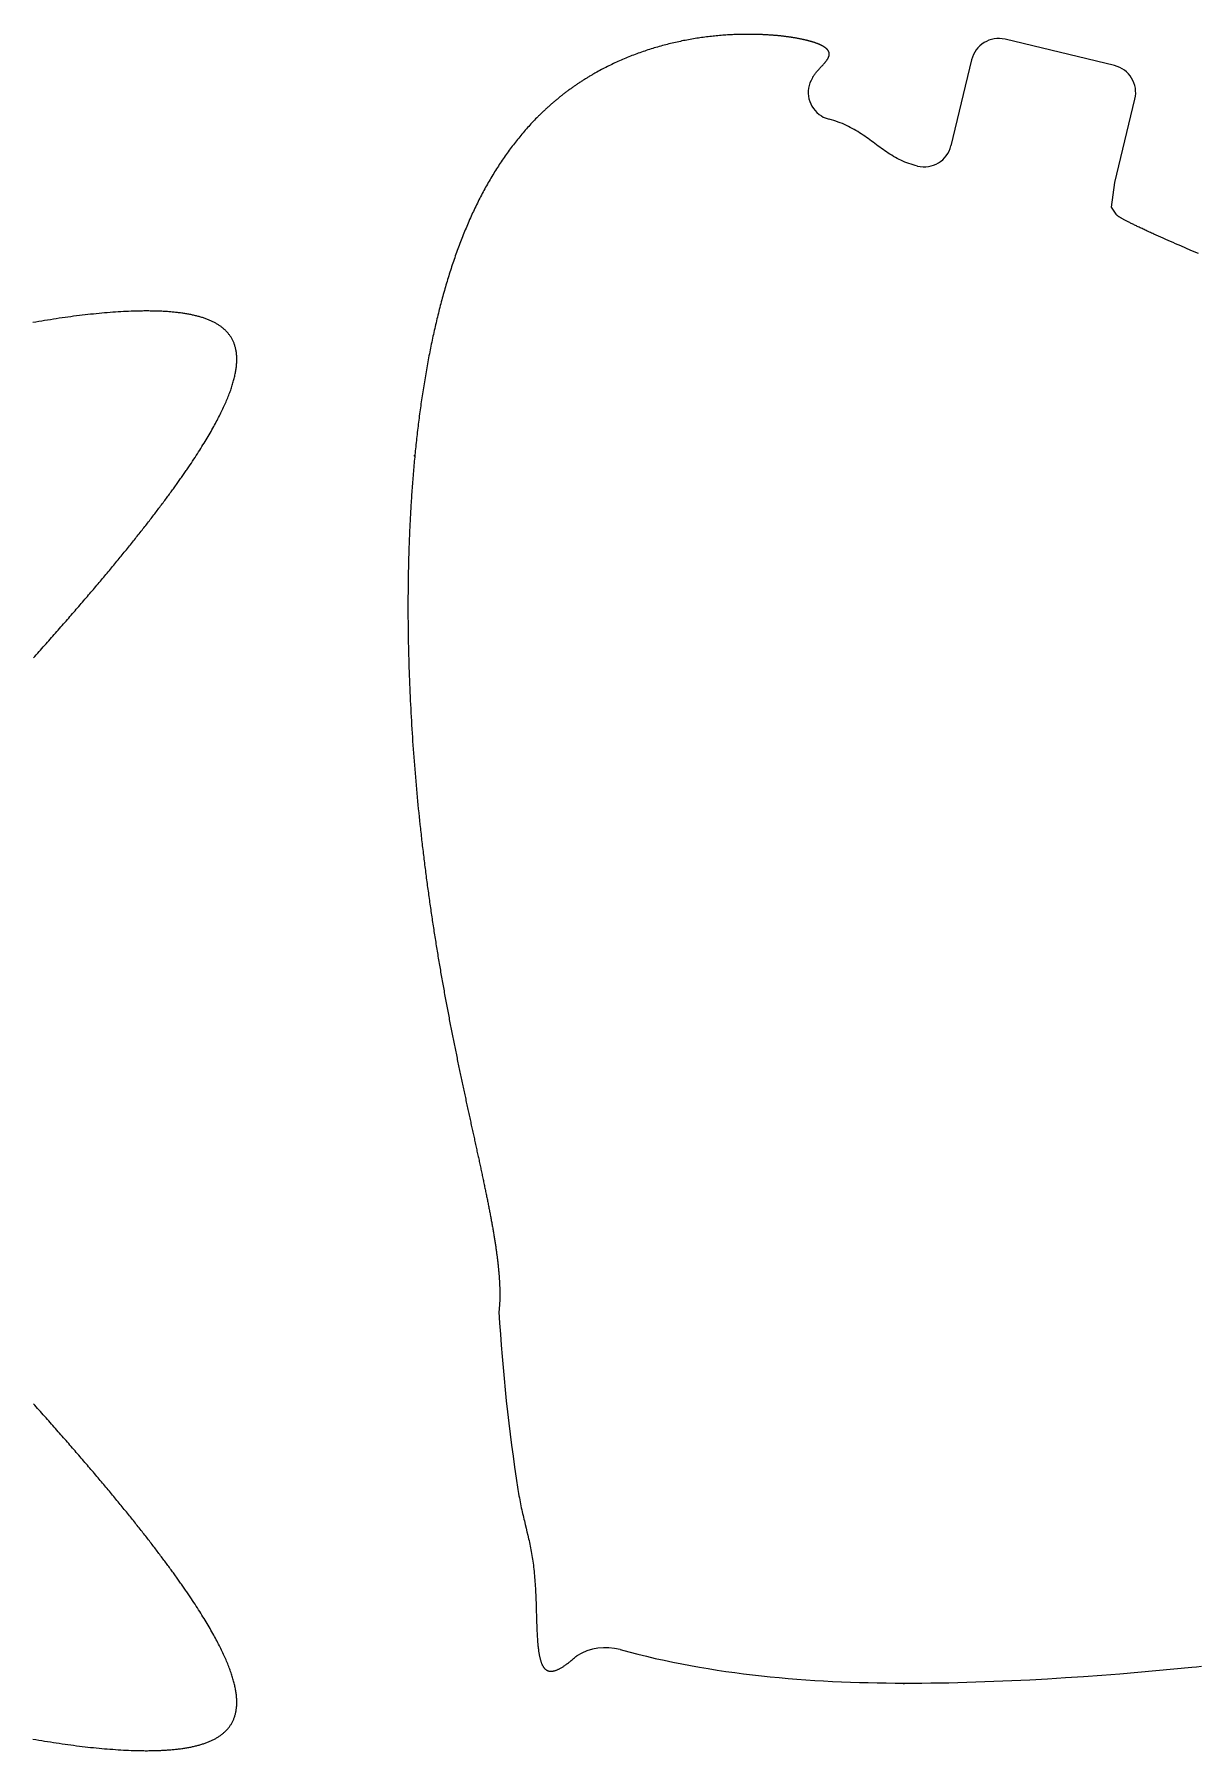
# Model space of a CAD drawing. Header units: millimetres. Extents: x 140 to 310, y 65 to 235.
# Drawn here: x 225.1 to 267.1, y 65.1 to 127.2 of the extents above; entities that cross this region are included whole.
import ezdxf

# ---------------------------------------------------------------- set-up
doc = ezdxf.new("R2010")
doc.units = ezdxf.units.MM
doc.header["$MEASUREMENT"] = 0
doc.layers.get('0').update_dxf_attribs({"lineweight": 0})

msp = doc.modelspace()

# ---------------------------------------------------------------- linework, layer by layer
at = {"color": 18, "lineweight": 25, "true_color": 0x000000}
for p, q in [((264.082, 126.035), (260.127, 126.987)), ((258.921, 126.249), (258.173, 123.141)), ((264.094, 121.81), (264.821, 124.829)), ((263.969, 120.914), (264.094, 121.81)), ((264.139, 120.665), (263.969, 120.914)), ((238.796, 111.901), (238.761, 111.945)), ((256.475, 67.532), (256.483, 67.565))]:
    msp.add_line(p, q, dxfattribs=at)
for points in [[(253.165, 125.592), (253.176, 125.609), (253.187, 125.626), (253.198, 125.643), (253.209, 125.66), (253.221, 125.677), (253.232, 125.693), (253.244, 125.71), (253.256, 125.726), (253.268, 125.743), (253.28, 125.759), (253.292, 125.775), (253.305, 125.791), (253.318, 125.806), (253.33, 125.822), (253.343, 125.838), (253.356, 125.853), (253.369, 125.868), (253.382, 125.883), (253.395, 125.898), (253.408, 125.913), (253.421, 125.928), (253.434, 125.943), (253.448, 125.957), (253.461, 125.972), (253.474, 125.986), (253.487, 126), (253.5, 126.015), (253.513, 126.029), (253.526, 126.043), (253.538, 126.057), (253.551, 126.07), (253.563, 126.084), (253.575, 126.098), (253.587, 126.111), (253.599, 126.125), (253.611, 126.138), (253.622, 126.151), (253.633, 126.164), (253.644, 126.177), (253.655, 126.191), (253.665, 126.203), (253.675, 126.216), (253.684, 126.229), (253.689, 126.236), (253.693, 126.242), (253.698, 126.248), (253.702, 126.255), (253.706, 126.261), (253.71, 126.267), (253.714, 126.274), (253.718, 126.28), (253.722, 126.286), (253.726, 126.293), (253.729, 126.299), (253.733, 126.305), (253.736, 126.311), (253.739, 126.317), (253.742, 126.324), (253.745, 126.33), (253.748, 126.336), (253.751, 126.342), (253.753, 126.348), (253.756, 126.354), (253.758, 126.361), (253.76, 126.367), (253.762, 126.373), (253.764, 126.379), (253.766, 126.385), (253.768, 126.391), (253.769, 126.397), (253.77, 126.403), (253.772, 126.409), (253.773, 126.415), (253.773, 126.421), (253.774, 126.427), (253.775, 126.433), (253.775, 126.439), (253.775, 126.445), (253.776, 126.451), (253.775, 126.457), (253.775, 126.463), (253.775, 126.469), (253.774, 126.475), (253.774, 126.481), (253.773, 126.486), (253.772, 126.492), (253.77, 126.498), (253.769, 126.504), (253.767, 126.51), (253.766, 126.516), (253.764, 126.521), (253.762, 126.527), (253.759, 126.533), (253.757, 126.539), (253.754, 126.545), (253.752, 126.55), (253.749, 126.556), (253.746, 126.562), (253.742, 126.568), (253.739, 126.573), (253.735, 126.579), (253.731, 126.585), (253.727, 126.59), (253.723, 126.596), (253.718, 126.602), (253.714, 126.607), (253.709, 126.613), (253.704, 126.619), (253.699, 126.624), (253.694, 126.63), (253.688, 126.635), (253.682, 126.641), (253.676, 126.647), (253.67, 126.652), (253.664, 126.658), (253.657, 126.663), (253.651, 126.669), (253.644, 126.674), (253.637, 126.68), (253.629, 126.685), (253.622, 126.69), (253.614, 126.696), (253.606, 126.701), (253.598, 126.707), (253.59, 126.712), (253.582, 126.718), (253.573, 126.723), (253.564, 126.728), (253.555, 126.734), (253.546, 126.739), (253.537, 126.744), (253.527, 126.749), (253.517, 126.755), (253.507, 126.76), (253.497, 126.765), (253.487, 126.77), (253.476, 126.776), (253.465, 126.781), (253.454, 126.786), (253.443, 126.791), (253.432, 126.796), (253.42, 126.801), (253.408, 126.806), (253.396, 126.811), (253.384, 126.816), (253.372, 126.821), (253.359, 126.826), (253.347, 126.831), (253.334, 126.836), (253.321, 126.841), (253.307, 126.846), (253.294, 126.851), (253.28, 126.856), (253.266, 126.861), (253.252, 126.866), (253.238, 126.87), (253.224, 126.875), (253.209, 126.88), (253.194, 126.885), (253.179, 126.889), (253.164, 126.894), (253.149, 126.899), (253.133, 126.903), (253.117, 126.908), (253.101, 126.912), (253.085, 126.917), (253.069, 126.921), (253.053, 126.926), (253.036, 126.93), (253.019, 126.935), (253.002, 126.939), (252.985, 126.944), (252.968, 126.948), (252.95, 126.952), (252.932, 126.957), (252.914, 126.961), (252.896, 126.965), (252.878, 126.969), (252.86, 126.973), (252.841, 126.978), (252.823, 126.982), (252.804, 126.986), (252.785, 126.99), (252.765, 126.994), (252.746, 126.998), (252.727, 127.002), (252.707, 127.006), (252.687, 127.009), (252.667, 127.013), (252.647, 127.017), (252.626, 127.021), (252.606, 127.024), (252.585, 127.028), (252.565, 127.032), (252.544, 127.035), (252.523, 127.039), (252.501, 127.042), (252.48, 127.046), (252.458, 127.049), (252.437, 127.053), (252.415, 127.056), (252.393, 127.059), (252.371, 127.063), (252.349, 127.066), (252.326, 127.069), (252.304, 127.072), (252.281, 127.075), (252.258, 127.078), (252.235, 127.081), (252.212, 127.084), (252.189, 127.087), (252.166, 127.09), (252.142, 127.093), (252.119, 127.096), (252.095, 127.099), (252.071, 127.101), (252.047, 127.104), (252.023, 127.107), (251.999, 127.109), (251.975, 127.112), (251.951, 127.114), (251.926, 127.116), (251.902, 127.119), (251.877, 127.121), (251.852, 127.123), (251.827, 127.126), (251.802, 127.128), (251.777, 127.13), (251.752, 127.132), (251.726, 127.134), (251.701, 127.136), (251.675, 127.138), (251.65, 127.14), (251.624, 127.141), (251.598, 127.143), (251.572, 127.145), (251.546, 127.146), (251.52, 127.148), (251.494, 127.149), (251.468, 127.151), (251.441, 127.152), (251.415, 127.153), (251.388, 127.155), (251.362, 127.156), (251.335, 127.157), (251.308, 127.158), (251.281, 127.159), (251.255, 127.16), (251.228, 127.161), (251.173, 127.163), (251.119, 127.164), (251.064, 127.165), (251.009, 127.166), (250.954, 127.167), (250.898, 127.167), (250.843, 127.167), (250.787, 127.167), (250.731, 127.167), (250.674, 127.166), (250.618, 127.165), (250.561, 127.164), (250.504, 127.163), (250.447, 127.161), (250.39, 127.159), (250.332, 127.156), (250.275, 127.154), (250.217, 127.151), (250.159, 127.148), (250.101, 127.144), (250.043, 127.141), (249.985, 127.137), (249.927, 127.132), (249.869, 127.128), (249.81, 127.123), (249.752, 127.118), (249.693, 127.112), (249.634, 127.106), (249.576, 127.1), (249.517, 127.094), (249.458, 127.087), (249.399, 127.08), (249.34, 127.073), (249.281, 127.065), (249.222, 127.058), (249.163, 127.049), (249.104, 127.041), (249.045, 127.032), (248.986, 127.023), (248.926, 127.014), (248.867, 127.004), (248.808, 126.994), (248.749, 126.983), (248.69, 126.973), (248.631, 126.962), (248.571, 126.95), (248.512, 126.939), (248.453, 126.927), (248.394, 126.914), (248.335, 126.902), (248.276, 126.889), (248.217, 126.876), (248.158, 126.862), (248.099, 126.848), (248.04, 126.834), (247.981, 126.82), (247.922, 126.805), (247.864, 126.79), (247.805, 126.774), (247.746, 126.759), (247.688, 126.742), (247.629, 126.726), (247.571, 126.709), (247.512, 126.692), (247.454, 126.675), (247.396, 126.657), (247.337, 126.639), (247.279, 126.621), (247.221, 126.602), (247.164, 126.583), (247.106, 126.564), (247.048, 126.544), (246.99, 126.524), (246.933, 126.504), (246.876, 126.483), (246.818, 126.462), (246.761, 126.441), (246.704, 126.419), (246.647, 126.397), (246.59, 126.375), (246.534, 126.352), (246.477, 126.329), (246.421, 126.306), (246.365, 126.283), (246.308, 126.259), (246.252, 126.235), (246.197, 126.21), (246.141, 126.185), (246.086, 126.16), (246.03, 126.134), (245.975, 126.108), (245.92, 126.082), (245.865, 126.056), (245.81, 126.029), (245.756, 126.002), (245.702, 125.974), (245.647, 125.946), (245.593, 125.918), (245.54, 125.89), (245.486, 125.861), (245.433, 125.832), (245.379, 125.803), (245.353, 125.788), (245.326, 125.773), (245.3, 125.758), (245.273, 125.743), (245.247, 125.727), (245.221, 125.712), (245.195, 125.697), (245.168, 125.681), (245.142, 125.666), (245.116, 125.65), (245.09, 125.635), (245.064, 125.619), (245.038, 125.603), (245.012, 125.587), (244.986, 125.571), (244.961, 125.555), (244.935, 125.539), (244.909, 125.523), (244.884, 125.507), (244.858, 125.49), (244.832, 125.474), (244.807, 125.457), (244.782, 125.441), (244.756, 125.424), (244.731, 125.407), (244.706, 125.39), (244.68, 125.374), (244.655, 125.356), (244.63, 125.339), (244.605, 125.322), (244.58, 125.305), (244.555, 125.288), (244.53, 125.27), (244.506, 125.253), (244.481, 125.235), (244.456, 125.218), (244.432, 125.2), (244.407, 125.182), (244.382, 125.164), (244.358, 125.146), (244.334, 125.128), (244.309, 125.11), (244.285, 125.092), (244.261, 125.074), (244.236, 125.055), (244.212, 125.037), (244.188, 125.018), (244.164, 125), (244.14, 124.981), (244.116, 124.962), (244.093, 124.944), (244.069, 124.925), (244.045, 124.906), (244.021, 124.887), (243.998, 124.868), (243.974, 124.848), (243.951, 124.829), (243.927, 124.81), (243.904, 124.79), (243.881, 124.771), (243.857, 124.751), (243.834, 124.732), (243.811, 124.712), (243.788, 124.692), (243.765, 124.672), (243.742, 124.652), (243.719, 124.632), (243.696, 124.612), (243.674, 124.592), (243.651, 124.572), (243.628, 124.551), (243.606, 124.531), (243.583, 124.51), (243.561, 124.49), (243.538, 124.469), (243.516, 124.449), (243.494, 124.428), (243.471, 124.407), (243.449, 124.386), (243.427, 124.365), (243.405, 124.344), (243.383, 124.323), (243.361, 124.302), (243.339, 124.28), (243.317, 124.259), (243.296, 124.237), (243.274, 124.216), (243.252, 124.194), (243.209, 124.151), (243.166, 124.107), (243.124, 124.063), (243.081, 124.019), (243.039, 123.975), (242.997, 123.93), (242.956, 123.885), (242.914, 123.839), (242.873, 123.794), (242.832, 123.748), (242.792, 123.701), (242.751, 123.655), (242.711, 123.608), (242.671, 123.561), (242.631, 123.514), (242.592, 123.466), (242.553, 123.418), (242.514, 123.37), (242.475, 123.322), (242.436, 123.273), (242.398, 123.224), (242.36, 123.175), (242.322, 123.125), (242.285, 123.076), (242.248, 123.026), (242.21, 122.975), (242.174, 122.925), (242.137, 122.874), (242.101, 122.823), (242.065, 122.772), (242.029, 122.72), (241.993, 122.669), (241.958, 122.617), (241.922, 122.564), (241.887, 122.512), (241.853, 122.459), (241.818, 122.406), (241.784, 122.353), (241.75, 122.299), (241.716, 122.245), (241.683, 122.191), (241.649, 122.137), (241.616, 122.083), (241.583, 122.028), (241.551, 121.973), (241.518, 121.918), (241.486, 121.863), (241.454, 121.807), (241.422, 121.751), (241.391, 121.695), (241.359, 121.639), (241.328, 121.582), (241.298, 121.526), (241.267, 121.469), (241.237, 121.411), (241.206, 121.354), (241.177, 121.296), (241.147, 121.239), (241.117, 121.18), (241.088, 121.122), (241.059, 121.064), (241.03, 121.005), (241.002, 120.946), (240.973, 120.887), (240.945, 120.828), (240.917, 120.768), (240.889, 120.709), (240.862, 120.649), (240.834, 120.588), (240.807, 120.528), (240.78, 120.468), (240.754, 120.407), (240.727, 120.346), (240.701, 120.285), (240.675, 120.224), (240.649, 120.162), (240.623, 120.101), (240.598, 120.039), (240.573, 119.977), (240.547, 119.915), (240.523, 119.852), (240.498, 119.79), (240.474, 119.727), (240.449, 119.664), (240.425, 119.601), (240.401, 119.537), (240.378, 119.474), (240.354, 119.41), (240.331, 119.347), (240.308, 119.283), (240.285, 119.218), (240.262, 119.154), (240.24, 119.09), (240.218, 119.025), (240.196, 118.96), (240.174, 118.895), (240.152, 118.83), (240.13, 118.765), (240.109, 118.7), (240.088, 118.634), (240.067, 118.568), (240.046, 118.502), (240.025, 118.436), (240.005, 118.37), (239.985, 118.304), (239.965, 118.237), (239.945, 118.171), (239.925, 118.104), (239.905, 118.037), (239.886, 117.97), (239.867, 117.903), (239.848, 117.835), (239.829, 117.768), (239.81, 117.7), (239.792, 117.633), (239.773, 117.565), (239.755, 117.497), (239.737, 117.429), (239.719, 117.36), (239.702, 117.292), (239.684, 117.223), (239.667, 117.155), (239.65, 117.086), (239.632, 117.017), (239.616, 116.948), (239.599, 116.879), (239.582, 116.81), (239.566, 116.74), (239.55, 116.671), (239.534, 116.601), (239.518, 116.531), (239.502, 116.462), (239.486, 116.392), (239.471, 116.322), (239.456, 116.251), (239.441, 116.181), (239.426, 116.111), (239.411, 116.04), (239.396, 115.97), (239.381, 115.899), (239.367, 115.828), (239.353, 115.757), (239.339, 115.686), (239.325, 115.615), (239.311, 115.544), (239.297, 115.473), (239.284, 115.402), (239.271, 115.33), (239.257, 115.259), (239.244, 115.187), (239.231, 115.115), (239.219, 115.043), (239.206, 114.971), (239.193, 114.899), (239.181, 114.827), (239.169, 114.755), (239.157, 114.683), (239.145, 114.611), (239.133, 114.538), (239.121, 114.466), (239.11, 114.393), (239.098, 114.32), (239.087, 114.248), (239.076, 114.175), (239.065, 114.102), (239.054, 114.029), (239.043, 113.956), (239.033, 113.883), (239.022, 113.81), (239.012, 113.737), (239.002, 113.663), (238.992, 113.59), (238.982, 113.516), (238.972, 113.443), (238.962, 113.369), (238.953, 113.296), (238.943, 113.222), (238.934, 113.148), (238.925, 113.075), (238.916, 113.001), (238.907, 112.927), (238.898, 112.853), (238.889, 112.779), (238.881, 112.705), (238.872, 112.631), (238.864, 112.556), (238.856, 112.482), (238.848, 112.408), (238.84, 112.333), (238.832, 112.259), (238.824, 112.185), (238.817, 112.11), (238.809, 112.036), (238.802, 111.961), (238.795, 111.886), (238.788, 111.812), (238.781, 111.737), (238.774, 111.662), (238.767, 111.587), (238.76, 111.513), (238.754, 111.438), (238.747, 111.363), (238.741, 111.288), (238.735, 111.213), (238.729, 111.138), (238.723, 111.063), (238.717, 110.988), (238.711, 110.913), (238.705, 110.837), (238.7, 110.762), (238.694, 110.687), (238.689, 110.612), (238.684, 110.537), (238.679, 110.461), (238.674, 110.386), (238.669, 110.311), (238.664, 110.235), (238.659, 110.16), (238.655, 110.085), (238.65, 110.009), (238.646, 109.934), (238.642, 109.858), (238.638, 109.783), (238.634, 109.707), (238.63, 109.632), (238.626, 109.556), (238.622, 109.481), (238.618, 109.405), (238.615, 109.33), (238.611, 109.254), (238.608, 109.178), (238.605, 109.103), (238.602, 109.027), (238.599, 108.952), (238.596, 108.876), (238.593, 108.8), (238.59, 108.725), (238.587, 108.649), (238.585, 108.573), (238.582, 108.498), (238.58, 108.422), (238.578, 108.346), (238.575, 108.271), (238.573, 108.195), (238.569, 108.044), (238.566, 107.892), (238.563, 107.741), (238.56, 107.59), (238.558, 107.438), (238.556, 107.287), (238.554, 107.136), (238.553, 106.985), (238.552, 106.834), (238.551, 106.683), (238.551, 106.532), (238.551, 106.381), (238.551, 106.23), (238.552, 106.079), (238.553, 105.928), (238.554, 105.777), (238.556, 105.627), (238.558, 105.476), (238.561, 105.326), (238.563, 105.176), (238.567, 105.026), (238.57, 104.876), (238.574, 104.726), (238.578, 104.576), (238.582, 104.426), (238.587, 104.277), (238.592, 104.127), (238.597, 103.978), (238.602, 103.829), (238.608, 103.68), (238.614, 103.532), (238.621, 103.383), (238.628, 103.235), (238.635, 103.086), (238.642, 102.938), (238.65, 102.791), (238.657, 102.643), (238.666, 102.495), (238.674, 102.348), (238.683, 102.201), (238.692, 102.054), (238.701, 101.908), (238.711, 101.761), (238.72, 101.615), (238.731, 101.469), (238.741, 101.323), (238.751, 101.178), (238.762, 101.033), (238.773, 100.888), (238.785, 100.743), (238.796, 100.598), (238.808, 100.454), (238.82, 100.31), (238.833, 100.166), (238.845, 100.023), (238.858, 99.88), (238.871, 99.737), (238.885, 99.594), (238.898, 99.452), (238.912, 99.31), (238.926, 99.168), (238.94, 99.026), (238.955, 98.885), (238.969, 98.744), (238.984, 98.604), (238.992, 98.533), (239, 98.463), (239.007, 98.393), (239.015, 98.323), (239.023, 98.254), (239.03, 98.184), (239.038, 98.114), (239.046, 98.044), (239.054, 97.975), (239.062, 97.905), (239.07, 97.836), (239.078, 97.767), (239.087, 97.697), (239.095, 97.628), (239.103, 97.559), (239.111, 97.49), (239.12, 97.421), (239.128, 97.353), (239.137, 97.284), (239.145, 97.215), (239.154, 97.147), (239.162, 97.078), (239.171, 97.01), (239.18, 96.942), (239.189, 96.873), (239.197, 96.805), (239.206, 96.737), (239.215, 96.669), (239.224, 96.602), (239.233, 96.534), (239.242, 96.466), (239.251, 96.399), (239.26, 96.331), (239.269, 96.264), (239.279, 96.196), (239.288, 96.129), (239.297, 96.062), (239.307, 95.995), (239.316, 95.928), (239.325, 95.861), (239.335, 95.795), (239.344, 95.728), (239.354, 95.661), (239.363, 95.595), (239.373, 95.529), (239.383, 95.462), (239.393, 95.396), (239.402, 95.33), (239.412, 95.264), (239.422, 95.198), (239.432, 95.132), (239.442, 95.067), (239.452, 95.001), (239.462, 94.936), (239.472, 94.87), (239.482, 94.805), (239.492, 94.74), (239.502, 94.675), (239.512, 94.61), (239.522, 94.545), (239.533, 94.48), (239.543, 94.415), (239.553, 94.351), (239.564, 94.286), (239.574, 94.222), (239.584, 94.158), (239.595, 94.093), (239.605, 94.029), (239.616, 93.965), (239.626, 93.902), (239.637, 93.838), (239.647, 93.774), (239.658, 93.711), (239.669, 93.647), (239.679, 93.584), (239.69, 93.521), (239.701, 93.458), (239.712, 93.395), (239.723, 93.332), (239.733, 93.269), (239.744, 93.206), (239.755, 93.144), (239.766, 93.081), (239.777, 93.019), (239.788, 92.956), (239.799, 92.894), (239.81, 92.832), (239.821, 92.77), (239.832, 92.709), (239.843, 92.647), (239.854, 92.585), (239.865, 92.524), (239.877, 92.462), (239.888, 92.401), (239.899, 92.34), (239.91, 92.279), (239.921, 92.218), (239.933, 92.157), (239.944, 92.097), (239.955, 92.036), (239.967, 91.976), (239.978, 91.915), (239.989, 91.855), (240.001, 91.795), (240.012, 91.735), (240.023, 91.675), (240.035, 91.615), (240.046, 91.556), (240.058, 91.496), (240.069, 91.437), (240.081, 91.377), (240.092, 91.318), (240.104, 91.259), (240.115, 91.2), (240.127, 91.141), (240.138, 91.083), (240.15, 91.024), (240.161, 90.966), (240.173, 90.907), (240.184, 90.849), (240.196, 90.791), (240.208, 90.733), (240.219, 90.675), (240.231, 90.617), (240.242, 90.56), (240.254, 90.502), (240.266, 90.445), (240.277, 90.388), (240.289, 90.331), (240.301, 90.274), (240.312, 90.217), (240.324, 90.16), (240.335, 90.103), (240.347, 90.047), (240.359, 89.99), (240.37, 89.934), (240.382, 89.878), (240.394, 89.822), (240.405, 89.766), (240.417, 89.71), (240.429, 89.655), (240.44, 89.599), (240.452, 89.544), (240.463, 89.489), (240.475, 89.434), (240.487, 89.379), (240.498, 89.324), (240.51, 89.269), (240.521, 89.214), (240.533, 89.16), (240.545, 89.106), (240.556, 89.051), (240.568, 88.997), (240.579, 88.943), (240.591, 88.89), (240.602, 88.836), (240.614, 88.782), (240.625, 88.729), (240.637, 88.676), (240.648, 88.622), (240.66, 88.569), (240.671, 88.516), (240.683, 88.464), (240.694, 88.411), (240.705, 88.359), (240.717, 88.306), (240.728, 88.254), (240.739, 88.202), (240.751, 88.15), (240.762, 88.098), (240.773, 88.046), (240.785, 87.995), (240.796, 87.943), (240.807, 87.892), (240.818, 87.841), (240.829, 87.79), (240.84, 87.739), (240.852, 87.688), (240.863, 87.638), (240.874, 87.587), (240.885, 87.537), (240.896, 87.487), (240.907, 87.437), (240.918, 87.387), (240.928, 87.337), (240.939, 87.287), (240.95, 87.238), (240.961, 87.189), (240.972, 87.139), (240.982, 87.09), (240.993, 87.041), (241.004, 86.993), (241.014, 86.944), (241.025, 86.895), (241.036, 86.847), (241.046, 86.799), (241.057, 86.751), (241.067, 86.703), (241.077, 86.655), (241.088, 86.607), (241.098, 86.56), (241.108, 86.512), (241.119, 86.465), (241.129, 86.418), (241.139, 86.371), (241.149, 86.324), (241.159, 86.277), (241.169, 86.231), (241.179, 86.185), (241.189, 86.138), (241.199, 86.092), (241.209, 86.046), (241.219, 86), (241.228, 85.955), (241.238, 85.909), (241.248, 85.864), (241.257, 85.819), (241.267, 85.774), (241.276, 85.729), (241.286, 85.684), (241.295, 85.639), (241.304, 85.595), (241.314, 85.55), (241.323, 85.506), (241.332, 85.462), (241.341, 85.418), (241.35, 85.375), (241.359, 85.331), (241.368, 85.288), (241.377, 85.244), (241.386, 85.201), (241.395, 85.158), (241.403, 85.115), (241.412, 85.073), (241.42, 85.03), (241.429, 84.988), (241.437, 84.945), (241.446, 84.903), (241.454, 84.861), (241.462, 84.819), (241.47, 84.778), (241.479, 84.736), (241.487, 84.695), (241.495, 84.654), (241.503, 84.613), (241.51, 84.572), (241.518, 84.531), (241.526, 84.49), (241.533, 84.45), (241.541, 84.41), (241.548, 84.37), (241.556, 84.33), (241.563, 84.29), (241.57, 84.25), (241.578, 84.211), (241.585, 84.171), (241.592, 84.132), (241.599, 84.093), (241.606, 84.054), (241.613, 84.015), (241.619, 83.977), (241.626, 83.938), (241.633, 83.9), (241.639, 83.862), (241.645, 83.824), (241.652, 83.786), (241.658, 83.748), (241.664, 83.711), (241.67, 83.673), (241.676, 83.636), (241.682, 83.599), (241.688, 83.562), (241.694, 83.525), (241.7, 83.489), (241.705, 83.452), (241.711, 83.416), (241.716, 83.38), (241.722, 83.344), (241.727, 83.308), (241.732, 83.273), (241.737, 83.237), (241.742, 83.202), (241.747, 83.167), (241.752, 83.132), (241.756, 83.097), (241.761, 83.062), (241.766, 83.028), (241.77, 82.993), (241.775, 82.959), (241.779, 82.925), (241.783, 82.891), (241.787, 82.857), (241.791, 82.824), (241.795, 82.79), (241.799, 82.757), (241.803, 82.724), (241.806, 82.691), (241.81, 82.658), (241.813, 82.625), (241.816, 82.593), (241.82, 82.561), (241.823, 82.529), (241.826, 82.497), (241.829, 82.465), (241.832, 82.433), (241.835, 82.402), (241.837, 82.37), (241.84, 82.339), (241.842, 82.308), (241.845, 82.277), (241.847, 82.246), (241.849, 82.216), (241.851, 82.185), (241.853, 82.155), (241.855, 82.125), (241.857, 82.095), (241.858, 82.065), (241.86, 82.036), (241.861, 82.006), (241.863, 81.977), (241.864, 81.948), (241.865, 81.919), (241.866, 81.89), (241.867, 81.862), (241.868, 81.833), (241.869, 81.805), (241.869, 81.777), (241.87, 81.749), (241.87, 81.721), (241.871, 81.693), (241.871, 81.666), (241.871, 81.639), (241.871, 81.612), (241.871, 81.585), (241.871, 81.558), (241.871, 81.531), (241.87, 81.504), (241.87, 81.478), (241.869, 81.452), (241.868, 81.426), (241.868, 81.4), (241.867, 81.374), (241.866, 81.349), (241.864, 81.323), (241.863, 81.298), (241.862, 81.273), (241.86, 81.248), (241.859, 81.224), (241.857, 81.199), (241.855, 81.175), (241.853, 81.15), (241.851, 81.126), (241.849, 81.102), (241.847, 81.079), (241.845, 81.055), (241.842, 81.032), (241.84, 81.008), (241.837, 80.985)], [(256.963, 122.404), (256.884, 122.424), (256.806, 122.446), (256.729, 122.47), (256.654, 122.496), (256.58, 122.523), (256.507, 122.552), (256.436, 122.582), (256.366, 122.614), (256.297, 122.648), (256.23, 122.682), (256.163, 122.718), (256.098, 122.755), (256.033, 122.794), (255.969, 122.833), (255.906, 122.873), (255.844, 122.914), (255.782, 122.956), (255.721, 122.999), (255.661, 123.042), (255.6, 123.086), (255.54, 123.129), (255.48, 123.174), (255.42, 123.218), (255.36, 123.263), (255.3, 123.307), (255.24, 123.352), (255.179, 123.396), (255.118, 123.44), (255.057, 123.483), (254.995, 123.526), (254.932, 123.569), (254.868, 123.61), (254.804, 123.651), (254.738, 123.691), (254.672, 123.73), (254.605, 123.768), (254.536, 123.805), (254.466, 123.84), (254.395, 123.875), (254.322, 123.908), (254.248, 123.939), (254.172, 123.97), (254.095, 123.998), (254.017, 124.025), (253.936, 124.051), (253.854, 124.075), (253.77, 124.097)], [(267.113, 119.241), (267.023, 119.279), (266.932, 119.318), (266.841, 119.358), (266.658, 119.437), (266.475, 119.517), (266.292, 119.596), (266.202, 119.636), (266.112, 119.676), (266.022, 119.715), (265.933, 119.755), (265.846, 119.794), (265.759, 119.833), (265.673, 119.871), (265.589, 119.909), (265.506, 119.947), (265.465, 119.965), (265.424, 119.984), (265.384, 120.002), (265.344, 120.02), (265.305, 120.038), (265.266, 120.056), (265.228, 120.074), (265.19, 120.092), (265.153, 120.109), (265.116, 120.126), (265.079, 120.143), (265.043, 120.16), (265.008, 120.177), (264.973, 120.193), (264.939, 120.21), (264.905, 120.226), (264.872, 120.242), (264.84, 120.257), (264.808, 120.273), (264.777, 120.288), (264.746, 120.303), (264.717, 120.318), (264.687, 120.332), (264.659, 120.346), (264.631, 120.36), (264.604, 120.374), (264.577, 120.388), (264.552, 120.401), (264.526, 120.414), (264.502, 120.427), (264.479, 120.439), (264.456, 120.451), (264.434, 120.463), (264.412, 120.475), (264.392, 120.486), (264.372, 120.497), (264.353, 120.508), (264.335, 120.519), (264.317, 120.529), (264.301, 120.539), (264.285, 120.548), (264.27, 120.558), (264.256, 120.567), (264.242, 120.575), (264.23, 120.584), (264.218, 120.592), (264.207, 120.599), (264.197, 120.607), (264.187, 120.614), (264.179, 120.621), (264.171, 120.627), (264.164, 120.634), (264.158, 120.64), (264.153, 120.645), (264.148, 120.651), (264.144, 120.656), (264.141, 120.66), (264.139, 120.665)], [(225.017, 104.624), (225.068, 104.681), (225.119, 104.739), (225.171, 104.796), (225.222, 104.853), (225.272, 104.91), (225.323, 104.966), (225.373, 105.023), (225.423, 105.079), (225.473, 105.136), (225.523, 105.192), (225.573, 105.247), (225.622, 105.303), (225.671, 105.359), (225.72, 105.414), (225.769, 105.469), (225.817, 105.524), (225.866, 105.579), (225.914, 105.634), (225.962, 105.689), (226.01, 105.743), (226.057, 105.797), (226.105, 105.852), (226.152, 105.905), (226.199, 105.959), (226.245, 106.013), (226.292, 106.066), (226.338, 106.12), (226.385, 106.173), (226.431, 106.226), (226.477, 106.279), (226.522, 106.331), (226.568, 106.384), (226.613, 106.436), (226.658, 106.488), (226.703, 106.54), (226.747, 106.592), (226.792, 106.644), (226.836, 106.695), (226.88, 106.747), (226.924, 106.798), (226.968, 106.849), (227.011, 106.9), (227.055, 106.951), (227.098, 107.001), (227.141, 107.052), (227.183, 107.102), (227.226, 107.152), (227.268, 107.202), (227.31, 107.252), (227.352, 107.301), (227.394, 107.351), (227.436, 107.4), (227.477, 107.449), (227.518, 107.498), (227.559, 107.547), (227.6, 107.596), (227.64, 107.644), (227.681, 107.693), (227.721, 107.741), (227.761, 107.789), (227.801, 107.837), (227.841, 107.885), (227.88, 107.932), (227.919, 107.98), (227.958, 108.027), (227.997, 108.074), (228.036, 108.121), (228.075, 108.168), (228.113, 108.214), (228.151, 108.261), (228.189, 108.307), (228.227, 108.354), (228.264, 108.4), (228.302, 108.445), (228.339, 108.491), (228.376, 108.537), (228.413, 108.582), (228.449, 108.628), (228.486, 108.673), (228.522, 108.718), (228.558, 108.762), (228.594, 108.807), (228.63, 108.852), (228.665, 108.896), (228.701, 108.94), (228.736, 108.984), (228.771, 109.028), (228.806, 109.072), (228.84, 109.116), (228.875, 109.159), (228.909, 109.202), (228.943, 109.246), (228.977, 109.289), (229.01, 109.331), (229.044, 109.374), (229.077, 109.417), (229.11, 109.459), (229.143, 109.501), (229.176, 109.544), (229.209, 109.586), (229.241, 109.627), (229.273, 109.669), (229.305, 109.711), (229.337, 109.752), (229.369, 109.793), (229.4, 109.834), (229.431, 109.875), (229.463, 109.916), (229.494, 109.957), (229.524, 109.997), (229.555, 110.037), (229.585, 110.078), (229.615, 110.118), (229.645, 110.158), (229.675, 110.197), (229.705, 110.237), (229.734, 110.277), (229.764, 110.316), (229.793, 110.355), (229.822, 110.394), (229.851, 110.433), (229.879, 110.472), (229.908, 110.51), (229.936, 110.549), (229.964, 110.587), (229.992, 110.625), (230.02, 110.663), (230.047, 110.701), (230.074, 110.739), (230.102, 110.777), (230.129, 110.814), (230.155, 110.851), (230.182, 110.889), (230.209, 110.926), (230.235, 110.963), (230.261, 110.999), (230.287, 111.036), (230.313, 111.072), (230.338, 111.109), (230.364, 111.145), (230.389, 111.181), (230.414, 111.217), (230.439, 111.253), (230.464, 111.288), (230.488, 111.324), (230.513, 111.359), (230.537, 111.395), (230.561, 111.43), (230.585, 111.465), (230.632, 111.534), (230.678, 111.603), (230.724, 111.671), (230.769, 111.739), (230.814, 111.807), (230.858, 111.873), (230.901, 111.94), (230.943, 112.005), (230.985, 112.07), (231.026, 112.135), (231.067, 112.199), (231.106, 112.263), (231.145, 112.326), (231.184, 112.388), (231.222, 112.45), (231.259, 112.512), (231.295, 112.573), (231.331, 112.633), (231.366, 112.693), (231.401, 112.752), (231.435, 112.811), (231.468, 112.87), (231.5, 112.927), (231.532, 112.985), (231.564, 113.042), (231.594, 113.098), (231.624, 113.154), (231.654, 113.209), (231.683, 113.264), (231.711, 113.318), (231.738, 113.372), (231.765, 113.426), (231.791, 113.479), (231.817, 113.531), (231.842, 113.583), (231.866, 113.634), (231.89, 113.685), (231.913, 113.736), (231.936, 113.786), (231.958, 113.836), (231.979, 113.885), (232, 113.933), (232.02, 113.981), (232.04, 114.029), (232.059, 114.076), (232.077, 114.123), (232.095, 114.169), (232.112, 114.215), (232.129, 114.261), (232.145, 114.305), (232.16, 114.35), (232.175, 114.394), (232.189, 114.438), (232.203, 114.481), (232.216, 114.524), (232.229, 114.566), (232.241, 114.608), (232.252, 114.649), (232.263, 114.69), (232.274, 114.731), (232.283, 114.771), (232.293, 114.81), (232.301, 114.85), (232.309, 114.889), (232.317, 114.927), (232.324, 114.965), (232.33, 115.003), (232.336, 115.04), (232.342, 115.077), (232.347, 115.113), (232.351, 115.149), (232.355, 115.184), (232.358, 115.22), (232.361, 115.254), (232.363, 115.289), (232.365, 115.323), (232.366, 115.356), (232.366, 115.39), (232.367, 115.422), (232.366, 115.455), (232.365, 115.487), (232.364, 115.518), (232.362, 115.55), (232.36, 115.581), (232.357, 115.611), (232.353, 115.641), (232.35, 115.671), (232.345, 115.7), (232.34, 115.73), (232.335, 115.758), (232.329, 115.787), (232.323, 115.814), (232.316, 115.842), (232.309, 115.869), (232.301, 115.896), (232.293, 115.923), (232.284, 115.949), (232.275, 115.975), (232.266, 116), (232.255, 116.025), (232.245, 116.05), (232.234, 116.075), (232.223, 116.099), (232.211, 116.123), (232.198, 116.146), (232.186, 116.169), (232.172, 116.192), (232.159, 116.215), (232.145, 116.237), (232.13, 116.259), (232.115, 116.28), (232.1, 116.301), (232.084, 116.322), (232.068, 116.343), (232.051, 116.363), (232.034, 116.383), (232.016, 116.403), (231.999, 116.422), (231.98, 116.441), (231.962, 116.46), (231.942, 116.479), (231.923, 116.497), (231.903, 116.515), (231.883, 116.532), (231.862, 116.55), (231.841, 116.567), (231.819, 116.583), (231.797, 116.6), (231.775, 116.616), (231.752, 116.632), (231.729, 116.647), (231.706, 116.663), (231.682, 116.678), (231.658, 116.693), (231.633, 116.707), (231.608, 116.721), (231.583, 116.735), (231.557, 116.749), (231.531, 116.763), (231.505, 116.776), (231.478, 116.789), (231.451, 116.801), (231.424, 116.814), (231.396, 116.826), (231.368, 116.838), (231.339, 116.85), (231.31, 116.861), (231.281, 116.872), (231.252, 116.883), (231.222, 116.894), (231.192, 116.904), (231.161, 116.915), (231.13, 116.925), (231.099, 116.934), (231.068, 116.944), (231.036, 116.953), (231.004, 116.962), (230.972, 116.971), (230.939, 116.98), (230.906, 116.988), (230.873, 116.997), (230.839, 117.005), (230.805, 117.012), (230.771, 117.02), (230.736, 117.027), (230.702, 117.034), (230.667, 117.041), (230.631, 117.048), (230.595, 117.055), (230.56, 117.061), (230.523, 117.067), (230.487, 117.073), (230.45, 117.079), (230.413, 117.084), (230.376, 117.089), (230.338, 117.095), (230.3, 117.1), (230.262, 117.104), (230.224, 117.109), (230.185, 117.113), (230.146, 117.117), (230.107, 117.121), (230.068, 117.125), (230.028, 117.129), (229.988, 117.132), (229.948, 117.136), (229.908, 117.139), (229.867, 117.142), (229.827, 117.144), (229.786, 117.147), (229.744, 117.149), (229.703, 117.152), (229.661, 117.154), (229.619, 117.156), (229.577, 117.157), (229.534, 117.159), (229.492, 117.16), (229.449, 117.162), (229.406, 117.163), (229.363, 117.164), (229.319, 117.164), (229.276, 117.165), (229.232, 117.165), (229.188, 117.166), (229.144, 117.166), (229.099, 117.166), (229.054, 117.166), (229.01, 117.166), (228.965, 117.165), (228.919, 117.165), (228.874, 117.164), (228.828, 117.163), (228.783, 117.162), (228.737, 117.161), (228.691, 117.16), (228.644, 117.158), (228.551, 117.155), (228.458, 117.151), (228.363, 117.147), (228.268, 117.142), (228.173, 117.137), (228.077, 117.131), (227.98, 117.124), (227.883, 117.118), (227.785, 117.11), (227.686, 117.102), (227.587, 117.094), (227.488, 117.085), (227.388, 117.076), (227.288, 117.066), (227.187, 117.056), (227.086, 117.046), (226.985, 117.035), (226.883, 117.023), (226.78, 117.011), (226.678, 116.999), (226.574, 116.986), (226.471, 116.973), (226.367, 116.959), (226.263, 116.945), (226.159, 116.931), (226.055, 116.916), (225.95, 116.901), (225.845, 116.885), (225.739, 116.869), (225.634, 116.852), (225.528, 116.836), (225.422, 116.818), (225.316, 116.801), (225.21, 116.783), (225.104, 116.764), (224.997, 116.745)], [(224.997, 65.543), (225.103, 65.524), (225.21, 65.506), (225.316, 65.488), (225.422, 65.47), (225.528, 65.453), (225.634, 65.436), (225.739, 65.419), (225.844, 65.403), (225.949, 65.388), (226.054, 65.372), (226.159, 65.358), (226.263, 65.343), (226.367, 65.329), (226.471, 65.316), (226.574, 65.302), (226.677, 65.29), (226.78, 65.277), (226.882, 65.265), (226.984, 65.254), (227.086, 65.243), (227.187, 65.232), (227.288, 65.222), (227.388, 65.212), (227.488, 65.203), (227.587, 65.194), (227.686, 65.186), (227.784, 65.178), (227.882, 65.171), (227.98, 65.164), (228.076, 65.158), (228.172, 65.152), (228.268, 65.146), (228.363, 65.141), (228.457, 65.137), (228.551, 65.133), (228.644, 65.13), (228.69, 65.129), (228.736, 65.127), (228.782, 65.126), (228.828, 65.125), (228.874, 65.124), (228.919, 65.124), (228.964, 65.123), (229.009, 65.123), (229.054, 65.122), (229.099, 65.122), (229.143, 65.122), (229.187, 65.123), (229.231, 65.123), (229.275, 65.123), (229.319, 65.124), (229.362, 65.125), (229.406, 65.126), (229.449, 65.127), (229.492, 65.128), (229.534, 65.129), (229.577, 65.131), (229.619, 65.133), (229.661, 65.135), (229.702, 65.137), (229.744, 65.139), (229.785, 65.141), (229.826, 65.144), (229.867, 65.147), (229.908, 65.15), (229.948, 65.153), (229.988, 65.156), (230.028, 65.159), (230.068, 65.163), (230.107, 65.167), (230.146, 65.171), (230.185, 65.175), (230.224, 65.179), (230.262, 65.184), (230.3, 65.189), (230.338, 65.194), (230.375, 65.199), (230.413, 65.204), (230.45, 65.21), (230.487, 65.215), (230.523, 65.221), (230.559, 65.227), (230.595, 65.234), (230.631, 65.24), (230.666, 65.247), (230.701, 65.254), (230.736, 65.261), (230.771, 65.268), (230.805, 65.276), (230.839, 65.284), (230.872, 65.292), (230.906, 65.3), (230.939, 65.308), (230.971, 65.317), (231.004, 65.326), (231.036, 65.335), (231.068, 65.344), (231.099, 65.354), (231.13, 65.364), (231.161, 65.374), (231.191, 65.384), (231.222, 65.394), (231.251, 65.405), (231.281, 65.416), (231.31, 65.427), (231.339, 65.439), (231.367, 65.45), (231.395, 65.462), (231.423, 65.474), (231.451, 65.487), (231.478, 65.5), (231.504, 65.513), (231.531, 65.526), (231.557, 65.539), (231.583, 65.553), (231.608, 65.567), (231.633, 65.581), (231.657, 65.596), (231.682, 65.61), (231.705, 65.626), (231.729, 65.641), (231.752, 65.656), (231.775, 65.672), (231.797, 65.689), (231.819, 65.705), (231.84, 65.722), (231.861, 65.739), (231.882, 65.756), (231.903, 65.774), (231.922, 65.791), (231.942, 65.81), (231.961, 65.828), (231.98, 65.847), (231.998, 65.866), (232.016, 65.885), (232.034, 65.905), (232.051, 65.925), (232.067, 65.945), (232.084, 65.966), (232.099, 65.987), (232.115, 66.008), (232.13, 66.03), (232.144, 66.051), (232.158, 66.074), (232.172, 66.096), (232.185, 66.119), (232.198, 66.142), (232.21, 66.166), (232.222, 66.189), (232.234, 66.214), (232.245, 66.238), (232.255, 66.263), (232.265, 66.288), (232.275, 66.313), (232.284, 66.339), (232.293, 66.366), (232.301, 66.392), (232.309, 66.419), (232.316, 66.446), (232.323, 66.474), (232.329, 66.502), (232.335, 66.53), (232.34, 66.559), (232.345, 66.588), (232.349, 66.617), (232.353, 66.647), (232.356, 66.677), (232.359, 66.708), (232.362, 66.739), (232.364, 66.77), (232.365, 66.801), (232.366, 66.834), (232.366, 66.866), (232.366, 66.899), (232.365, 66.932), (232.364, 66.966), (232.363, 66.999), (232.36, 67.034), (232.358, 67.069), (232.354, 67.104), (232.351, 67.139), (232.346, 67.175), (232.341, 67.212), (232.336, 67.248), (232.33, 67.286), (232.324, 67.323), (232.317, 67.361), (232.309, 67.4), (232.301, 67.439), (232.292, 67.478), (232.283, 67.518), (232.273, 67.558), (232.263, 67.598), (232.252, 67.639), (232.241, 67.681), (232.229, 67.722), (232.216, 67.765), (232.203, 67.807), (232.189, 67.851), (232.175, 67.894), (232.16, 67.938), (232.144, 67.983), (232.128, 68.028), (232.112, 68.073), (232.095, 68.119), (232.077, 68.165), (232.058, 68.212), (232.04, 68.259), (232.02, 68.307), (232, 68.355), (231.979, 68.404), (231.958, 68.453), (231.936, 68.502), (231.913, 68.552), (231.89, 68.603), (231.866, 68.654), (231.842, 68.705), (231.817, 68.757), (231.791, 68.81), (231.765, 68.863), (231.738, 68.916), (231.71, 68.97), (231.682, 69.024), (231.654, 69.079), (231.624, 69.134), (231.594, 69.19), (231.563, 69.247), (231.532, 69.303), (231.5, 69.361), (231.468, 69.419), (231.434, 69.477), (231.401, 69.536), (231.366, 69.595), (231.331, 69.655), (231.295, 69.716), (231.259, 69.777), (231.221, 69.838), (231.184, 69.9), (231.145, 69.963), (231.106, 70.026), (231.066, 70.089), (231.026, 70.153), (230.985, 70.218), (230.943, 70.283), (230.901, 70.349), (230.857, 70.415), (230.814, 70.482), (230.769, 70.549), (230.724, 70.617), (230.678, 70.685), (230.632, 70.754), (230.584, 70.824), (230.561, 70.859), (230.537, 70.894), (230.512, 70.929), (230.488, 70.964), (230.463, 71), (230.439, 71.036), (230.414, 71.071), (230.389, 71.107), (230.363, 71.143), (230.338, 71.18), (230.312, 71.216), (230.287, 71.252), (230.261, 71.289), (230.235, 71.326), (230.208, 71.363), (230.182, 71.4), (230.155, 71.437), (230.128, 71.474), (230.101, 71.512), (230.074, 71.549), (230.047, 71.587), (230.019, 71.625), (229.992, 71.663), (229.964, 71.701), (229.936, 71.739), (229.907, 71.778), (229.879, 71.817), (229.85, 71.855), (229.822, 71.894), (229.793, 71.933), (229.764, 71.972), (229.734, 72.012), (229.705, 72.051), (229.675, 72.091), (229.645, 72.131), (229.615, 72.171), (229.585, 72.211), (229.555, 72.251), (229.524, 72.291), (229.493, 72.332), (229.462, 72.372), (229.431, 72.413), (229.4, 72.454), (229.368, 72.495), (229.337, 72.536), (229.305, 72.578), (229.273, 72.619), (229.241, 72.661), (229.208, 72.703), (229.176, 72.745), (229.143, 72.787), (229.11, 72.829), (229.077, 72.872), (229.044, 72.914), (229.01, 72.957), (228.977, 73), (228.943, 73.043), (228.909, 73.086), (228.874, 73.129), (228.84, 73.173), (228.805, 73.216), (228.771, 73.26), (228.736, 73.304), (228.701, 73.348), (228.665, 73.392), (228.63, 73.437), (228.594, 73.481), (228.558, 73.526), (228.522, 73.571), (228.486, 73.616), (228.449, 73.661), (228.413, 73.706), (228.376, 73.751), (228.339, 73.797), (228.302, 73.843), (228.264, 73.889), (228.227, 73.935), (228.189, 73.981), (228.151, 74.027), (228.113, 74.074), (228.074, 74.121), (228.036, 74.167), (227.997, 74.214), (227.958, 74.261), (227.919, 74.309), (227.88, 74.356), (227.84, 74.404), (227.801, 74.452), (227.761, 74.499), (227.721, 74.547), (227.681, 74.596), (227.64, 74.644), (227.6, 74.693), (227.559, 74.741), (227.518, 74.79), (227.477, 74.839), (227.435, 74.888), (227.394, 74.938), (227.352, 74.987), (227.31, 75.037), (227.268, 75.087), (227.226, 75.136), (227.183, 75.187), (227.14, 75.237), (227.097, 75.287), (227.054, 75.338), (227.011, 75.389), (226.968, 75.439), (226.924, 75.491), (226.88, 75.542), (226.836, 75.593), (226.792, 75.645), (226.747, 75.696), (226.703, 75.748), (226.658, 75.8), (226.613, 75.852), (226.567, 75.905), (226.522, 75.957), (226.476, 76.01), (226.431, 76.063), (226.385, 76.116), (226.338, 76.169), (226.292, 76.222), (226.245, 76.276), (226.199, 76.329), (226.152, 76.383), (226.104, 76.437), (226.057, 76.491), (226.009, 76.545), (225.962, 76.6), (225.914, 76.654), (225.865, 76.709), (225.817, 76.764), (225.769, 76.819), (225.72, 76.874), (225.671, 76.93), (225.622, 76.985), (225.572, 77.041), (225.523, 77.097), (225.473, 77.153), (225.423, 77.209), (225.373, 77.265), (225.323, 77.322), (225.272, 77.379), (225.221, 77.436), (225.17, 77.493), (225.119, 77.55), (225.068, 77.607), (225.016, 77.665)], [(242.525, 74.569), (242.537, 74.491), (242.55, 74.414), (242.563, 74.337), (242.577, 74.262), (242.59, 74.188), (242.604, 74.115), (242.619, 74.043), (242.633, 73.971), (242.648, 73.901), (242.663, 73.831), (242.679, 73.762), (242.694, 73.694), (242.71, 73.627), (242.725, 73.56), (242.741, 73.494), (242.757, 73.428), (242.789, 73.297), (242.821, 73.168), (242.852, 73.039), (242.883, 72.91), (242.913, 72.781), (242.928, 72.716), (242.942, 72.651), (242.956, 72.585), (242.97, 72.519), (242.983, 72.452), (242.996, 72.385), (243.009, 72.317), (243.021, 72.249), (243.032, 72.18), (243.044, 72.111), (243.054, 72.04), (243.065, 71.97), (243.074, 71.898), (243.084, 71.826), (243.093, 71.753), (243.101, 71.679), (243.109, 71.605), (243.116, 71.53), (243.123, 71.455), (243.13, 71.379), (243.136, 71.303), (243.142, 71.226), (243.147, 71.148), (243.152, 71.07), (243.156, 70.992), (243.161, 70.913), (243.165, 70.835), (243.168, 70.756), (243.175, 70.597), (243.18, 70.439), (243.185, 70.281), (243.19, 70.123), (243.192, 70.046), (243.194, 69.968), (243.197, 69.891), (243.199, 69.815), (243.201, 69.739), (243.204, 69.664), (243.207, 69.59), (243.209, 69.517), (243.213, 69.445), (243.216, 69.374), (243.22, 69.304), (243.223, 69.235), (243.228, 69.168), (243.23, 69.134), (243.232, 69.101), (243.235, 69.069), (243.238, 69.037), (243.24, 69.005), (243.243, 68.973), (243.246, 68.942), (243.249, 68.911), (243.252, 68.881), (243.256, 68.851), (243.259, 68.822), (243.263, 68.792), (243.266, 68.764), (243.27, 68.736), (243.274, 68.708), (243.278, 68.68), (243.283, 68.653), (243.287, 68.627), (243.292, 68.601), (243.297, 68.575), (243.302, 68.55), (243.307, 68.526), (243.312, 68.502), (243.318, 68.478), (243.323, 68.455), (243.329, 68.432), (243.335, 68.41), (243.341, 68.389), (243.348, 68.368), (243.354, 68.347), (243.361, 68.327), (243.368, 68.308), (243.375, 68.289), (243.383, 68.27), (243.391, 68.253), (243.398, 68.235), (243.406, 68.219), (243.415, 68.203), (243.423, 68.187), (243.432, 68.172), (243.441, 68.158), (243.45, 68.144), (243.46, 68.131), (243.469, 68.118), (243.479, 68.106), (243.489, 68.094), (243.5, 68.083), (243.511, 68.073), (243.522, 68.063), (243.533, 68.054), (243.544, 68.046), (243.556, 68.038), (243.568, 68.031), (243.58, 68.024), (243.593, 68.018), (243.605, 68.013), (243.619, 68.008), (243.632, 68.004), (243.646, 68), (243.659, 67.998), (243.674, 67.995), (243.688, 67.994), (243.703, 67.993), (243.718, 67.992), (243.734, 67.993), (243.749, 67.993), (243.765, 67.995), (243.782, 67.997), (243.798, 68), (243.815, 68.003), (243.832, 68.007), (243.85, 68.012), (243.868, 68.017), (243.886, 68.023), (243.905, 68.03), (243.924, 68.037), (243.943, 68.045), (243.962, 68.054), (243.982, 68.063), (244.002, 68.073), (244.023, 68.083), (244.044, 68.094), (244.065, 68.106), (244.087, 68.118), (244.109, 68.131), (244.131, 68.145), (244.154, 68.159), (244.177, 68.174), (244.2, 68.19), (244.224, 68.206), (244.248, 68.222), (244.272, 68.24), (244.297, 68.258), (244.322, 68.277), (244.347, 68.296), (244.373, 68.316), (244.4, 68.337), (244.426, 68.358), (244.453, 68.38), (244.48, 68.402), (244.508, 68.425), (244.536, 68.449), (244.564, 68.473), (244.593, 68.498), (244.622, 68.524), (244.652, 68.55)], [(246.219, 68.776), (246.536, 68.692), (246.853, 68.611), (247.171, 68.534), (247.489, 68.46), (247.807, 68.39), (248.125, 68.323), (248.444, 68.26), (248.763, 68.199), (249.082, 68.142), (249.401, 68.088), (249.721, 68.037), (250.041, 67.989), (250.361, 67.944), (250.681, 67.902), (251.002, 67.863), (251.322, 67.827), (251.643, 67.793), (251.964, 67.762), (252.286, 67.734), (252.607, 67.708), (252.929, 67.684), (253.251, 67.663), (253.573, 67.644), (253.895, 67.627), (254.217, 67.613), (254.54, 67.6), (254.862, 67.59), (255.185, 67.581), (255.508, 67.574), (255.831, 67.569), (256.155, 67.566), (256.478, 67.565), (256.801, 67.565), (257.125, 67.566), (257.449, 67.569), (257.773, 67.574), (258.097, 67.58), (258.421, 67.587), (258.745, 67.596), (259.069, 67.606), (259.394, 67.617), (259.718, 67.629), (260.367, 67.657), (261.017, 67.689), (261.667, 67.725), (262.317, 67.765), (262.968, 67.808), (263.619, 67.855), (264.27, 67.905), (264.922, 67.959), (265.574, 68.015), (266.226, 68.075), (266.879, 68.138)], [(266.879, 68.138), (267.05, 68.154), (267.221, 68.172)]]:
    msp.add_lwpolyline(points, dxfattribs=at)
for points in [[(260.127, 126.987), (259.591, 127.116), (259.05, 126.786), (258.921, 126.249)], [(264.821, 124.829), (264.95, 125.366), (264.619, 125.906), (264.082, 126.035)], [(241.837, 80.985), (241.965, 78.837), (242.195, 76.696), (242.525, 74.569)], [(246.219, 68.776), (245.688, 68.919), (245.121, 68.838), (244.652, 68.55)]]:
    msp.add_open_spline(points, degree=3, dxfattribs=at)
for points in [[(253.165, 125.592), (252.875, 125.122), (253.021, 124.506), (253.491, 124.215), (253.577, 124.162), (253.672, 124.122), (253.77, 124.097)], [(256.963, 122.404), (257.5, 122.272), (258.041, 122.601), (258.172, 123.137), (258.173, 123.138), (258.173, 123.14), (258.173, 123.141)]]:
    msp.add_open_spline(points, degree=3, knots=[0, 0, 0, 0, 1, 1, 1, 2, 2, 2, 2], dxfattribs=at)

doc.saveas('drawing.dxf')
